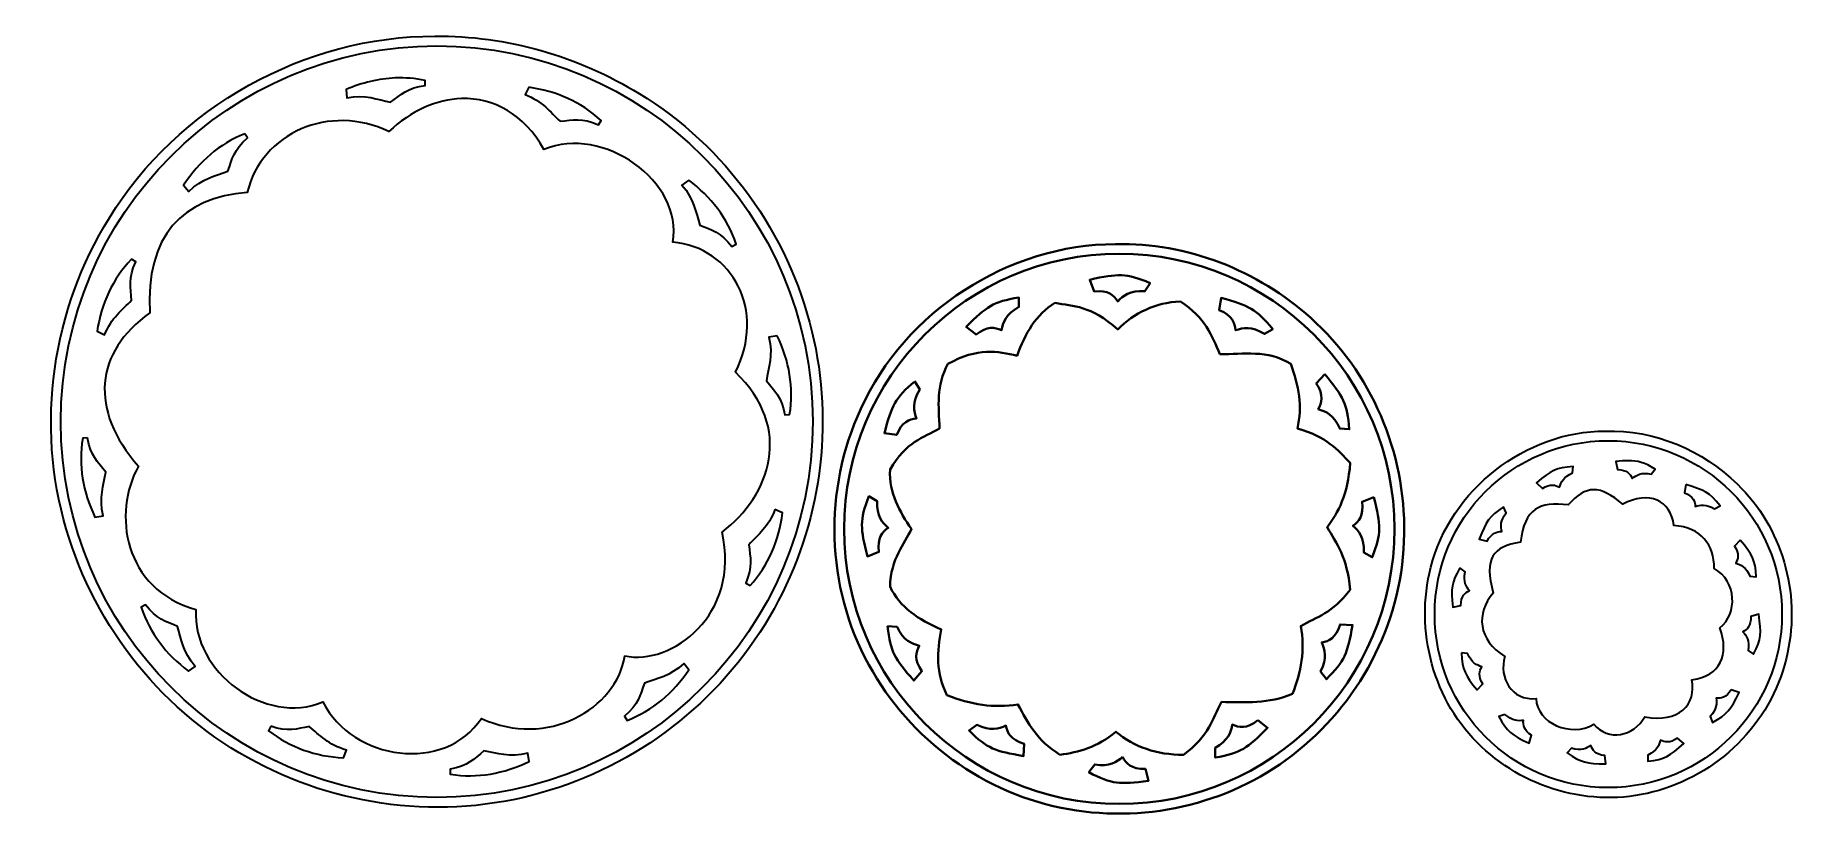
# Model space of a CAD drawing. Header units: centimetres. Extents: x -9.7 to 9.6, y -4.4 to 4.3.
import ezdxf

# ---------------------------------------------------------------- set-up
doc = ezdxf.new("R2010")
doc.units = ezdxf.units.CM
doc.header["$MEASUREMENT"] = 0
doc.layers.add('Layer 1', color=7, linetype='Continuous')

msp = doc.modelspace()

# ---------------------------------------------------------------- linework, layer by layer
at = {"layer": 'Layer 1', "color": 42, "lineweight": 35}
msp.add_open_spline([(-5.31213, 4.24916), (-6.73578, 4.25514), (-8.12836, 3.47455), (-8.86973, 2.26376), (-8.86973, 2.26376), (-9.49362, 1.26613), (-9.67871, -0.00302), (-9.34059, -1.13429), (-9.34059, -1.13429), (-9.02835, -2.21595), (-8.26714, -3.16349), (-7.26677, -3.68482), (-7.26677, -3.68482), (-6.29424, -4.20344), (-5.11112, -4.32348), (-4.05721, -3.99196), (-4.05721, -3.99196), (-3.02667, -3.67694), (-2.12665, -2.95478), (-1.60831, -2.00786), (-1.60831, -2.00786), (-1.10017, -1.09726), (-0.94364, 0.00805), (-1.1954, 1.02262), (-1.1954, 1.02262), (-1.45121, 2.09238), (-2.13994, 3.05172), (-3.08149, 3.62229), (-3.08149, 3.62229), (-3.74681, 4.03196), (-4.52799, 4.25955), (-5.31213, 4.24916)], degree=3, knots=[0, 0, 0, 0, 0.11111111, 0.11111111, 0.11111111, 0.11111111, 0.22222222, 0.22222222, 0.22222222, 0.22222222, 0.33333333, 0.33333333, 0.33333333, 0.33333333, 0.44444444, 0.44444444, 0.44444444, 0.44444444, 0.55555556, 0.55555556, 0.55555556, 0.55555556, 0.66666667, 0.66666667, 0.66666667, 0.66666667, 0.77777778, 0.77777778, 0.77777778, 0.77777778, 1, 1, 1, 1], dxfattribs=at)
at = {"layer": 'Layer 1', "color": 223, "lineweight": 35}
for points, knots in [([(-5.29165, 4.14315), (-7.55855, 4.14315), (-9.39979, 2.3036), (-9.39979, 0.0367), (-9.39979, 0.0367), (-9.39979, -2.2302), (-7.55856, -4.06975), (-5.29165, -4.06975), (-5.29165, -4.06975), (-3.02475, -4.06975), (-1.1852, -2.2302), (-1.1852, 0.0367), (-1.1852, 0.0367), (-1.1852, 2.3036), (-3.02475, 4.14315), (-5.29165, 4.14315)], [0, 0, 0, 0, 0.2, 0.2, 0.2, 0.2, 0.4, 0.4, 0.4, 0.4, 0.6, 0.6, 0.6, 0.6, 1, 1, 1, 1]), ([(-5.74624, 3.79295), (-5.6376, 3.79738), (-5.52836, 3.78859), (-5.41793, 3.76601), (-5.41793, 3.76601), (-5.41793, 3.76601), (-5.41793, 3.71213), (-5.41793, 3.71213), (-5.41793, 3.71213), (-5.6125, 3.68802), (-5.6868, 3.61074), (-5.79675, 3.52693), (-5.79675, 3.52693), (-5.94071, 3.55717), (-6.07369, 3.61591), (-6.27491, 3.57744), (-6.27491, 3.57744), (-6.27491, 3.57744), (-6.28333, 3.66667), (-6.28333, 3.66667), (-6.28333, 3.66667), (-6.10678, 3.74162), (-5.9273, 3.78557), (-5.74624, 3.79294), (-5.74624, 3.79294), (-5.74624, 3.79294), (-5.74624, 3.79295), (-5.74624, 3.79295)], [0, 0, 0, 0, 0.125, 0.125, 0.125, 0.125, 0.25, 0.25, 0.25, 0.25, 0.375, 0.375, 0.375, 0.375, 0.5, 0.5, 0.5, 0.5, 0.625, 0.625, 0.625, 0.625, 0.75, 0.75, 0.75, 0.75, 1, 1, 1, 1]), ([(-4.28819, 3.69193), (-3.98454, 3.64746), (-3.71879, 3.53283), (-3.49855, 3.32826), (-3.49855, 3.32826), (-3.49855, 3.32826), (-3.52717, 3.28112), (-3.52717, 3.28112), (-3.52717, 3.28112), (-3.7059, 3.3617), (-3.8089, 3.33426), (-3.9464, 3.31984), (-3.9464, 3.31984), (-4.05364, 3.42053), (-4.13671, 3.53934), (-4.32859, 3.61111), (-4.32859, 3.61111), (-4.32859, 3.61111), (-4.28818, 3.69193), (-4.28818, 3.69193), (-4.28818, 3.69193), (-4.28818, 3.69193), (-4.28819, 3.69193), (-4.28819, 3.69193)], [0, 0, 0, 0, 0.14285714, 0.14285714, 0.14285714, 0.14285714, 0.28571429, 0.28571429, 0.28571429, 0.28571429, 0.42857143, 0.42857143, 0.42857143, 0.42857143, 0.57142857, 0.57142857, 0.57142857, 0.57142857, 0.71428571, 0.71428571, 0.71428571, 0.71428571, 1, 1, 1, 1]), ([(-5.02226, 3.56733), (-4.67244, 3.57782), (-4.33771, 3.39868), (-4.1215, 3.01004), (-4.1215, 3.01004), (-3.47888, 3.28631), (-2.59553, 2.66048), (-2.71564, 1.99984), (-2.71564, 1.99984), (-2.05807, 1.93794), (-1.69192, 1.25108), (-2.03039, 0.57715), (-2.03039, 0.57715), (-1.3894, -0.03151), (-1.64921, -0.77), (-2.17519, -1.17049), (-2.17519, -1.17049), (-1.97036, -2.07557), (-2.73005, -2.6335), (-3.23758, -2.52247), (-3.23758, -2.52247), (-3.32856, -3.10292), (-4.08936, -3.54049), (-4.80507, -3.20604), (-4.80507, -3.20604), (-5.20145, -3.80835), (-6.21156, -3.67167), (-6.53587, -3.02589), (-6.53587, -3.02589), (-7.16452, -3.2922), (-7.9662, -2.69859), (-7.92321, -2.01737), (-7.92321, -2.01737), (-8.71687, -1.7936), (-8.8363, -0.96485), (-8.5529, -0.44988), (-8.5529, -0.44988), (-9.09017, 0.16824), (-9.03433, 0.79292), (-8.42663, 1.22536), (-8.42663, 1.22536), (-8.47993, 2.06286), (-8.06486, 2.49219), (-7.36424, 2.5403), (-7.36424, 2.5403), (-7.20612, 3.1948), (-6.46557, 3.51894), (-5.81527, 3.20703), (-5.81527, 3.20703), (-5.57616, 3.43507), (-5.29435, 3.55918), (-5.02227, 3.56733), (-5.02227, 3.56733), (-5.02227, 3.56733), (-5.02226, 3.56733), (-5.02226, 3.56733)], [0, 0, 0, 0, 0.06666667, 0.06666667, 0.06666667, 0.06666667, 0.13333333, 0.13333333, 0.13333333, 0.13333333, 0.2, 0.2, 0.2, 0.2, 0.26666667, 0.26666667, 0.26666667, 0.26666667, 0.33333333, 0.33333333, 0.33333333, 0.33333333, 0.4, 0.4, 0.4, 0.4, 0.46666667, 0.46666667, 0.46666667, 0.46666667, 0.53333333, 0.53333333, 0.53333333, 0.53333333, 0.6, 0.6, 0.6, 0.6, 0.66666667, 0.66666667, 0.66666667, 0.66666667, 0.73333333, 0.73333333, 0.73333333, 0.73333333, 0.8, 0.8, 0.8, 0.8, 0.86666667, 0.86666667, 0.86666667, 0.86666667, 1, 1, 1, 1]), ([(-7.39118, 3.18346), (-7.39118, 3.18346), (-7.36087, 3.138), (-7.36087, 3.138), (-7.36087, 3.138), (-7.50992, 3.01064), (-7.52915, 2.90487), (-7.5747, 2.77433), (-7.5747, 2.77433), (-7.71149, 2.72021), (-7.85398, 2.69678), (-8.00067, 2.55377), (-8.00067, 2.55377), (-8.00067, 2.55377), (-8.05791, 2.6228), (-8.05791, 2.6228), (-8.05791, 2.6228), (-7.88831, 2.87856), (-7.67009, 3.07137), (-7.39118, 3.18346)], [0, 0, 0, 0, 0.16666667, 0.16666667, 0.16666667, 0.16666667, 0.33333333, 0.33333333, 0.33333333, 0.33333333, 0.5, 0.5, 0.5, 0.5, 0.66666667, 0.66666667, 0.66666667, 0.66666667, 1, 1, 1, 1]), ([(-2.54055, 2.67668), (-2.29526, 2.49226), (-2.11739, 2.263), (-2.02198, 1.97796), (-2.02198, 1.97796), (-2.02198, 1.97796), (-2.06912, 1.95102), (-2.06912, 1.95102), (-2.06912, 1.95102), (-2.18745, 2.10734), (-2.29002, 2.13187), (-2.41764, 2.18505), (-2.41764, 2.18505), (-2.46358, 2.3248), (-2.48053, 2.46792), (-2.61463, 2.6228), (-2.61463, 2.6228), (-2.61463, 2.6228), (-2.54055, 2.67668), (-2.54055, 2.67668)], [0, 0, 0, 0, 0.16666667, 0.16666667, 0.16666667, 0.16666667, 0.33333333, 0.33333333, 0.33333333, 0.33333333, 0.5, 0.5, 0.5, 0.5, 0.66666667, 0.66666667, 0.66666667, 0.66666667, 1, 1, 1, 1]), ([(-8.62867, 1.81127), (-8.62867, 1.81127), (-8.58153, 1.78265), (-8.58153, 1.78265), (-8.58153, 1.78265), (-8.66447, 1.605), (-8.63959, 1.5011), (-8.62699, 1.36342), (-8.62699, 1.36342), (-8.72909, 1.25752), (-8.84732, 1.17551), (-8.92163, 0.9846), (-8.92163, 0.9846), (-8.92163, 0.9846), (-9.00413, 1.025), (-9.00413, 1.025), (-9.00413, 1.025), (-8.95565, 1.32804), (-8.83613, 1.59376), (-8.62867, 1.81127)], [0, 0, 0, 0, 0.16666667, 0.16666667, 0.16666667, 0.16666667, 0.33333333, 0.33333333, 0.33333333, 0.33333333, 0.5, 0.5, 0.5, 0.5, 0.66666667, 0.66666667, 0.66666667, 0.66666667, 1, 1, 1, 1]), ([(-1.57244, 0.97449), (-1.44072, 0.69731), (-1.39001, 0.41091), (-1.43775, 0.11414), (-1.43775, 0.11414), (-1.43775, 0.11414), (-1.49163, 0.11077), (-1.49163, 0.11077), (-1.49163, 0.11077), (-1.52393, 0.30415), (-1.60361, 0.37485), (-1.69199, 0.48118), (-1.69199, 0.48118), (-1.66785, 0.62629), (-1.61645, 0.7616), (-1.66337, 0.96102), (-1.66337, 0.96102), (-1.66337, 0.96102), (-1.57245, 0.97449), (-1.57245, 0.97449), (-1.57245, 0.97449), (-1.57245, 0.97449), (-1.57244, 0.97449), (-1.57244, 0.97449)], [0, 0, 0, 0, 0.14285714, 0.14285714, 0.14285714, 0.14285714, 0.28571429, 0.28571429, 0.28571429, 0.28571429, 0.42857143, 0.42857143, 0.42857143, 0.42857143, 0.57142857, 0.57142857, 0.57142857, 0.57142857, 0.71428571, 0.71428571, 0.71428571, 0.71428571, 1, 1, 1, 1]), ([(-9.10683, -0.14177), (-9.07503, -0.33523), (-8.99626, -0.40731), (-8.90816, -0.51386), (-8.90816, -0.51386), (-8.93268, -0.65891), (-8.98488, -0.79248), (-8.93847, -0.99202), (-8.93847, -0.99202), (-8.93847, -0.99202), (-9.0277, -1.00549), (-9.0277, -1.00549), (-9.0277, -1.00549), (-9.15871, -0.72798), (-9.20921, -0.44179), (-9.16071, -0.14514), (-9.16071, -0.14514), (-9.16071, -0.14514), (-9.10683, -0.14177), (-9.10683, -0.14177)], [0, 0, 0, 0, 0.16666667, 0.16666667, 0.16666667, 0.16666667, 0.33333333, 0.33333333, 0.33333333, 0.33333333, 0.5, 0.5, 0.5, 0.5, 0.66666667, 0.66666667, 0.66666667, 0.66666667, 1, 1, 1, 1]), ([(-1.59769, -0.92299), (-1.59769, -0.92299), (-1.51519, -0.96003), (-1.51519, -0.96003), (-1.51519, -0.96003), (-1.5562, -1.26416), (-1.66839, -1.53217), (-1.87044, -1.75472), (-1.87044, -1.75472), (-1.87044, -1.75472), (-1.91758, -1.72778), (-1.91758, -1.72778), (-1.91758, -1.72778), (-1.83903, -1.54814), (-1.86793, -1.44588), (-1.88391, -1.30855), (-1.88391, -1.30855), (-1.78444, -1.20017), (-1.66728, -1.11568), (-1.59769, -0.92299)], [0, 0, 0, 0, 0.16666667, 0.16666667, 0.16666667, 0.16666667, 0.33333333, 0.33333333, 0.33333333, 0.33333333, 0.5, 0.5, 0.5, 0.5, 0.66666667, 0.66666667, 0.66666667, 0.66666667, 1, 1, 1, 1]), ([(-8.47546, -1.9635), (-8.3578, -2.12033), (-8.25433, -2.14717), (-8.12694, -2.2009), (-8.12694, -2.2009), (-8.0816, -2.34084), (-8.06506, -2.48319), (-7.93164, -2.63865), (-7.93164, -2.63865), (-7.93164, -2.63865), (-8.00572, -2.69084), (-8.00572, -2.69084), (-8.00572, -2.69084), (-8.25021, -2.50537), (-8.42673, -2.27589), (-8.52091, -1.99044), (-8.52091, -1.99044), (-8.52091, -1.99044), (-8.47545, -1.9635), (-8.47545, -1.9635), (-8.47545, -1.9635), (-8.47545, -1.9635), (-8.47546, -1.9635), (-8.47546, -1.9635)], [0, 0, 0, 0, 0.14285714, 0.14285714, 0.14285714, 0.14285714, 0.28571429, 0.28571429, 0.28571429, 0.28571429, 0.42857143, 0.42857143, 0.42857143, 0.42857143, 0.57142857, 0.57142857, 0.57142857, 0.57142857, 0.71428571, 0.71428571, 0.71428571, 0.71428571, 1, 1, 1, 1]), ([(-2.59442, -2.60497), (-2.59442, -2.60497), (-2.53886, -2.67568), (-2.53886, -2.67568), (-2.53886, -2.67568), (-2.71149, -2.92941), (-2.93211, -3.11916), (-3.21233, -3.22792), (-3.21233, -3.22792), (-3.21233, -3.22792), (-3.24095, -3.18246), (-3.24095, -3.18246), (-3.24095, -3.18246), (-3.09039, -3.05688), (-3.07085, -2.95215), (-3.02376, -2.82216), (-3.02376, -2.82216), (-2.88634, -2.76967), (-2.7428, -2.74623), (-2.59443, -2.60497), (-2.59443, -2.60497), (-2.59443, -2.60497), (-2.59442, -2.60497), (-2.59442, -2.60497)], [0, 0, 0, 0, 0.14285714, 0.14285714, 0.14285714, 0.14285714, 0.28571429, 0.28571429, 0.28571429, 0.28571429, 0.42857143, 0.42857143, 0.42857143, 0.42857143, 0.57142857, 0.57142857, 0.57142857, 0.57142857, 0.71428571, 0.71428571, 0.71428571, 0.71428571, 1, 1, 1, 1]), ([(-7.10664, -3.29191), (-6.92183, -3.35736), (-6.82155, -3.32107), (-6.68572, -3.29528), (-6.68572, -3.29528), (-6.57048, -3.38671), (-6.47714, -3.49729), (-6.27996, -3.55288), (-6.27996, -3.55288), (-6.27996, -3.55288), (-6.31195, -3.63875), (-6.31195, -3.63875), (-6.31195, -3.63875), (-6.61824, -3.61967), (-6.89374, -3.5263), (-7.13021, -3.34074), (-7.13021, -3.34074), (-7.13021, -3.34074), (-7.10664, -3.29191), (-7.10664, -3.29191)], [0, 0, 0, 0, 0.16666667, 0.16666667, 0.16666667, 0.16666667, 0.33333333, 0.33333333, 0.33333333, 0.33333333, 0.5, 0.5, 0.5, 0.5, 0.66666667, 0.66666667, 0.66666667, 0.66666667, 1, 1, 1, 1]), ([(-4.77813, -3.56129), (-4.63293, -3.5849), (-4.49753, -3.63588), (-4.29829, -3.58823), (-4.29829, -3.58823), (-4.29829, -3.58823), (-4.28482, -3.67746), (-4.28482, -3.67746), (-4.28482, -3.67746), (-4.56151, -3.8102), (-4.84823, -3.86385), (-5.14517, -3.8172), (-5.14517, -3.8172), (-5.14517, -3.8172), (-5.14685, -3.76164), (-5.14685, -3.76164), (-5.14685, -3.76164), (-4.95359, -3.72864), (-4.88412, -3.65005), (-4.77813, -3.56128), (-4.77813, -3.56128), (-4.77813, -3.56128), (-4.77813, -3.56129), (-4.77813, -3.56129)], [0, 0, 0, 0, 0.14285714, 0.14285714, 0.14285714, 0.14285714, 0.28571429, 0.28571429, 0.28571429, 0.28571429, 0.42857143, 0.42857143, 0.42857143, 0.42857143, 0.57142857, 0.57142857, 0.57142857, 0.57142857, 0.71428571, 0.71428571, 0.71428571, 0.71428571, 1, 1, 1, 1])]:
    msp.add_open_spline(points, degree=3, knots=knots, dxfattribs=at)
at = {"layer": 'Layer 1', "color": 60, "lineweight": 35}
msp.add_open_spline([(-5.02226, 3.56733), (-4.67244, 3.57782), (-4.33771, 3.39868), (-4.1215, 3.01004), (-4.1215, 3.01004), (-3.47888, 3.28631), (-2.59553, 2.66048), (-2.71564, 1.99984), (-2.71564, 1.99984), (-2.05807, 1.93794), (-1.69192, 1.25108), (-2.03039, 0.57715), (-2.03039, 0.57715), (-1.3894, -0.03151), (-1.64921, -0.77), (-2.17519, -1.17049), (-2.17519, -1.17049), (-1.97036, -2.07557), (-2.73005, -2.6335), (-3.23758, -2.52247), (-3.23758, -2.52247), (-3.32856, -3.10292), (-4.08936, -3.54049), (-4.80507, -3.20604), (-4.80507, -3.20604), (-5.20145, -3.80835), (-6.21156, -3.67167), (-6.53587, -3.02589), (-6.53587, -3.02589), (-7.16452, -3.2922), (-7.9662, -2.69859), (-7.92321, -2.01737), (-7.92321, -2.01737), (-8.71687, -1.7936), (-8.8363, -0.96485), (-8.5529, -0.44988), (-8.5529, -0.44988), (-9.09017, 0.16824), (-9.03433, 0.79292), (-8.42663, 1.22536), (-8.42663, 1.22536), (-8.47993, 2.06286), (-8.06486, 2.49219), (-7.36424, 2.5403), (-7.36424, 2.5403), (-7.20612, 3.1948), (-6.46557, 3.51894), (-5.81527, 3.20703), (-5.81527, 3.20703), (-5.57616, 3.43507), (-5.29435, 3.55918), (-5.02227, 3.56733), (-5.02227, 3.56733), (-5.02227, 3.56733), (-5.02226, 3.56733), (-5.02226, 3.56733)], degree=3, knots=[0, 0, 0, 0, 0.06666667, 0.06666667, 0.06666667, 0.06666667, 0.13333333, 0.13333333, 0.13333333, 0.13333333, 0.2, 0.2, 0.2, 0.2, 0.26666667, 0.26666667, 0.26666667, 0.26666667, 0.33333333, 0.33333333, 0.33333333, 0.33333333, 0.4, 0.4, 0.4, 0.4, 0.46666667, 0.46666667, 0.46666667, 0.46666667, 0.53333333, 0.53333333, 0.53333333, 0.53333333, 0.6, 0.6, 0.6, 0.6, 0.66666667, 0.66666667, 0.66666667, 0.66666667, 0.73333333, 0.73333333, 0.73333333, 0.73333333, 0.8, 0.8, 0.8, 0.8, 0.86666667, 0.86666667, 0.86666667, 0.86666667, 1, 1, 1, 1], dxfattribs=at)
at = {"layer": 'Layer 1', "color": 54, "lineweight": 40}
msp.add_open_spline([(2.12402, 1.97693), (0.95174, 1.97502), (-0.17781, 1.24228), (-0.65989, 0.17593), (-0.65989, 0.17593), (-1.06944, -0.70007), (-1.04459, -1.7733), (-0.57268, -2.61926), (-0.57268, -2.61926), (-0.1291, -3.43759), (0.69316, -4.04384), (1.61399, -4.19886), (1.61399, -4.19886), (2.48896, -4.3575), (3.43021, -4.12482), (4.11696, -3.55865), (4.11696, -3.55865), (4.82545, -2.98967), (5.27074, -2.10122), (5.27557, -1.18834), (5.27557, -1.18834), (5.29271, -0.30327), (4.91641, 0.58234), (4.25447, 1.16981), (4.25447, 1.16981), (3.67857, 1.69104), (2.9044, 1.99551), (2.12402, 1.97693)], degree=3, knots=[0, 0, 0, 0, 0.125, 0.125, 0.125, 0.125, 0.25, 0.25, 0.25, 0.25, 0.375, 0.375, 0.375, 0.375, 0.5, 0.5, 0.5, 0.5, 0.625, 0.625, 0.625, 0.625, 0.75, 0.75, 0.75, 0.75, 1, 1, 1, 1], dxfattribs=at)
at = {"layer": 'Layer 1', "color": 223, "lineweight": 40}
for points, knots in [([(2.16448, 1.87108), (0.50516, 1.87108), (-0.84254, 0.52337), (-0.84254, -1.13594), (-0.84254, -1.13594), (-0.84254, -2.79526), (0.50517, -4.14128), (2.16448, -4.14128), (2.16448, -4.14128), (3.8238, -4.14128), (5.16982, -2.79526), (5.16982, -1.13594), (5.16982, -1.13594), (5.16982, 0.52338), (3.8238, 1.87108), (2.16448, 1.87108)], [0, 0, 0, 0, 0.2, 0.2, 0.2, 0.2, 0.4, 0.4, 0.4, 0.4, 0.6, 0.6, 0.6, 0.6, 1, 1, 1, 1]), ([(2.18805, 1.63706), (2.28082, 1.63316), (2.36827, 1.60643), (2.49953, 1.55119), (2.49953, 1.55119), (2.49953, 1.55119), (2.44397, 1.46196), (2.44397, 1.46196), (2.44397, 1.46196), (2.27877, 1.47395), (2.20456, 1.41221), (2.14596, 1.35084), (2.14596, 1.35084), (2.1035, 1.4182), (2.0434, 1.47573), (1.88836, 1.46028), (1.88836, 1.46028), (1.88836, 1.46028), (1.84122, 1.58824), (1.84122, 1.58824), (1.84122, 1.58824), (1.99604, 1.62197), (2.09529, 1.64097), (2.18805, 1.63707), (2.18805, 1.63707), (2.18805, 1.63707), (2.18805, 1.63706), (2.18805, 1.63706)], [0, 0, 0, 0, 0.125, 0.125, 0.125, 0.125, 0.25, 0.25, 0.25, 0.25, 0.375, 0.375, 0.375, 0.375, 0.5, 0.5, 0.5, 0.5, 0.625, 0.625, 0.625, 0.625, 0.75, 0.75, 0.75, 0.75, 1, 1, 1, 1]), ([(2.83121, 1.35083), (3.10408, 1.17474), (3.17548, 0.97438), (3.26223, 0.77502), (3.26223, 0.77502), (3.52048, 0.77065), (3.78015, 0.82781), (4.0384, 0.66727), (4.0384, 0.66727), (4.12303, 0.43304), (4.16789, 0.19772), (4.10911, -0.0365), (4.10911, -0.0365), (4.43163, -0.13004), (4.54949, -0.27375), (4.68661, -0.41364), (4.68661, -0.41364), (4.66041, -0.76364), (4.55538, -0.95766), (4.43406, -1.11741), (4.43406, -1.11741), (4.53657, -1.2965), (4.65288, -1.43847), (4.68661, -1.80098), (4.68661, -1.80098), (4.4884, -2.05935), (4.32222, -2.09494), (4.14615, -2.19832), (4.14615, -2.19832), (4.19453, -2.45763), (4.15075, -2.70212), (4.05523, -2.93745), (4.05523, -2.93745), (3.79698, -3.04794), (3.53899, -3.03252), (3.28074, -3.02668), (3.28074, -3.02668), (3.17905, -3.21431), (3.14684, -3.39422), (2.86656, -3.60418), (2.86656, -3.60418), (2.57228, -3.60418), (2.32562, -3.51979), (2.12743, -3.35163), (2.12743, -3.35163), (1.92323, -3.52169), (1.71877, -3.57698), (1.51458, -3.60418), (1.51458, -3.60418), (1.26099, -3.44247), (1.16873, -3.26249), (1.05662, -3.05362), (1.05662, -3.05362), (0.79837, -3.09777), (0.5387, -3.05412), (0.28045, -2.95428), (0.28045, -2.95428), (0.16274, -2.71405), (0.16857, -2.4739), (0.21815, -2.23367), (0.21815, -2.23367), (-0.02995, -2.12793), (-0.23633, -1.99094), (-0.34083, -1.76561), (-0.34083, -1.76561), (-0.33344, -1.45743), (-0.18416, -1.30291), (-0.1068, -1.13592), (-0.1068, -1.13592), (-0.23625, -0.9454), (-0.35316, -0.74744), (-0.34083, -0.48603), (-0.34083, -0.48603), (-0.16066, -0.1777), (0.01945, -0.14276), (0.19963, -0.03649), (0.19963, -0.03649), (0.19064, 0.19774), (0.16123, 0.43306), (0.29055, 0.66728), (0.29055, 0.66728), (0.61951, 0.85074), (0.83529, 0.80852), (1.04651, 0.75651), (1.04651, 0.75651), (1.1356, 0.99774), (1.2523, 1.21208), (1.46069, 1.33401), (1.46069, 1.33401), (1.66548, 1.29649), (1.84985, 1.31019), (2.14594, 1.04442), (2.14594, 1.04442), (2.3297, 1.22432), (2.55144, 1.33892), (2.83119, 1.35085), (2.83119, 1.35085), (2.83119, 1.35085), (2.83121, 1.35083), (2.83121, 1.35083)], [0, 0, 0, 0, 0.03846154, 0.03846154, 0.03846154, 0.03846154, 0.07692308, 0.07692308, 0.07692308, 0.07692308, 0.11538462, 0.11538462, 0.11538462, 0.11538462, 0.15384615, 0.15384615, 0.15384615, 0.15384615, 0.19230769, 0.19230769, 0.19230769, 0.19230769, 0.23076923, 0.23076923, 0.23076923, 0.23076923, 0.26923077, 0.26923077, 0.26923077, 0.26923077, 0.30769231, 0.30769231, 0.30769231, 0.30769231, 0.34615385, 0.34615385, 0.34615385, 0.34615385, 0.38461538, 0.38461538, 0.38461538, 0.38461538, 0.42307692, 0.42307692, 0.42307692, 0.42307692, 0.46153846, 0.46153846, 0.46153846, 0.46153846, 0.5, 0.5, 0.5, 0.5, 0.53846154, 0.53846154, 0.53846154, 0.53846154, 0.57692308, 0.57692308, 0.57692308, 0.57692308, 0.61538462, 0.61538462, 0.61538462, 0.61538462, 0.65384615, 0.65384615, 0.65384615, 0.65384615, 0.69230769, 0.69230769, 0.69230769, 0.69230769, 0.73076923, 0.73076923, 0.73076923, 0.73076923, 0.76923077, 0.76923077, 0.76923077, 0.76923077, 0.80769231, 0.80769231, 0.80769231, 0.80769231, 0.84615385, 0.84615385, 0.84615385, 0.84615385, 0.88461538, 0.88461538, 0.88461538, 0.88461538, 0.92307692, 0.92307692, 0.92307692, 0.92307692, 1, 1, 1, 1]), ([(1.06505, 1.39461), (1.06505, 1.39461), (1.06673, 1.29022), (1.06673, 1.29022), (1.06673, 1.29022), (0.92094, 1.21161), (0.89295, 1.11923), (0.87648, 1.03599), (0.87648, 1.03599), (0.80448, 1.07001), (0.72117, 1.08515), (0.59868, 0.98885), (0.59868, 0.98885), (0.59868, 0.98885), (0.49093, 1.07303), (0.49093, 1.07303), (0.49093, 1.07303), (0.71589, 1.29624), (0.78428, 1.34682), (1.06506, 1.39461), (1.06506, 1.39461), (1.06506, 1.39461), (1.06505, 1.39461), (1.06505, 1.39461)], [0, 0, 0, 0, 0.14285714, 0.14285714, 0.14285714, 0.14285714, 0.28571429, 0.28571429, 0.28571429, 0.28571429, 0.42857143, 0.42857143, 0.42857143, 0.42857143, 0.57142857, 0.57142857, 0.57142857, 0.57142857, 0.71428571, 0.71428571, 0.71428571, 0.71428571, 1, 1, 1, 1]), ([(3.2757, 1.38956), (3.58079, 1.30386), (3.65973, 1.26851), (3.83973, 1.04778), (3.83973, 1.04778), (3.83973, 1.04778), (3.74881, 0.99559), (3.74881, 0.99559), (3.74881, 0.99559), (3.60855, 1.08368), (3.51451, 1.0627), (3.43397, 1.036), (3.43397, 1.036), (3.42808, 1.11541), (3.39967, 1.19577), (3.2555, 1.25488), (3.2555, 1.25488), (3.2555, 1.25488), (3.2757, 1.38957), (3.2757, 1.38957), (3.2757, 1.38957), (3.2757, 1.38957), (3.2757, 1.38956), (3.2757, 1.38956)], [0, 0, 0, 0, 0.14285714, 0.14285714, 0.14285714, 0.14285714, 0.28571429, 0.28571429, 0.28571429, 0.28571429, 0.42857143, 0.42857143, 0.42857143, 0.42857143, 0.57142857, 0.57142857, 0.57142857, 0.57142857, 0.71428571, 0.71428571, 0.71428571, 0.71428571, 1, 1, 1, 1]), ([(-0.06974, 0.47701), (-0.06974, 0.47701), (-0.01586, 0.38778), (-0.01586, 0.38778), (-0.01586, 0.38778), (-0.10201, 0.24632), (-0.08071, 0.15142), (-0.0529, 0.07125), (-0.0529, 0.07125), (-0.13222, 0.06426), (-0.2113, 0.03607), (-0.26841, -0.1089), (-0.26841, -0.1089), (-0.26841, -0.1089), (-0.4031, -0.09038), (-0.4031, -0.09038), (-0.4031, -0.09038), (-0.32161, 0.21586), (-0.28797, 0.294), (-0.06973, 0.47701), (-0.06973, 0.47701), (-0.06973, 0.47701), (-0.06974, 0.47701), (-0.06974, 0.47701)], [0, 0, 0, 0, 0.14285714, 0.14285714, 0.14285714, 0.14285714, 0.28571429, 0.28571429, 0.28571429, 0.28571429, 0.42857143, 0.42857143, 0.42857143, 0.42857143, 0.57142857, 0.57142857, 0.57142857, 0.57142857, 0.71428571, 0.71428571, 0.71428571, 0.71428571, 1, 1, 1, 1]), ([(4.41049, 0.55446), (4.6117, 0.30963), (4.65516, 0.23741), (4.67651, -0.04661), (4.67651, -0.04661), (4.67651, -0.04661), (4.57212, -0.03819), (4.57212, -0.03819), (4.57212, -0.03819), (4.50748, 0.1143), (4.41775, 0.14978), (4.33641, 0.17395), (4.33641, 0.17395), (4.377, 0.24245), (4.40064, 0.32417), (4.31621, 0.45512), (4.31621, 0.45512), (4.31621, 0.45512), (4.41049, 0.55446), (4.41049, 0.55446)], [0, 0, 0, 0, 0.16666667, 0.16666667, 0.16666667, 0.16666667, 0.33333333, 0.33333333, 0.33333333, 0.33333333, 0.5, 0.5, 0.5, 0.5, 0.66666667, 0.66666667, 0.66666667, 0.66666667, 1, 1, 1, 1]), ([(-0.57315, -0.779), (-0.57315, -0.779), (-0.48223, -0.83119), (-0.48223, -0.83119), (-0.48223, -0.83119), (-0.48906, -0.99668), (-0.42418, -1.06749), (-0.36101, -1.12415), (-0.36101, -1.12415), (-0.42701, -1.16869), (-0.4823, -1.23231), (-0.46203, -1.3868), (-0.46203, -1.3868), (-0.46203, -1.3868), (-0.58831, -1.43563), (-0.58831, -1.43563), (-0.58831, -1.43563), (-0.66539, -1.12825), (-0.67541, -1.04483), (-0.57316, -0.779), (-0.57316, -0.779), (-0.57316, -0.779), (-0.57315, -0.779), (-0.57315, -0.779)], [0, 0, 0, 0, 0.14285714, 0.14285714, 0.14285714, 0.14285714, 0.28571429, 0.28571429, 0.28571429, 0.28571429, 0.42857143, 0.42857143, 0.42857143, 0.42857143, 0.57142857, 0.57142857, 0.57142857, 0.57142857, 0.71428571, 0.71428571, 0.71428571, 0.71428571, 1, 1, 1, 1]), ([(4.94421, -0.7891), (5.02119, -1.09651), (5.02971, -1.17993), (4.92737, -1.44573), (4.92737, -1.44573), (4.92737, -1.44573), (4.83645, -1.39354), (4.83645, -1.39354), (4.83645, -1.39354), (4.84334, -1.22805), (4.77838, -1.15726), (4.71523, -1.10058), (4.71523, -1.10058), (4.78125, -1.05606), (4.83647, -0.99242), (4.81625, -0.83793), (4.81625, -0.83793), (4.81625, -0.83793), (4.94421, -0.7891), (4.94421, -0.7891)], [0, 0, 0, 0, 0.16666667, 0.16666667, 0.16666667, 0.16666667, 0.33333333, 0.33333333, 0.33333333, 0.33333333, 0.5, 0.5, 0.5, 0.5, 0.66666667, 0.66666667, 0.66666667, 0.66666667, 1, 1, 1, 1]), ([(-0.36775, -2.20001), (-0.36775, -2.20001), (-0.26336, -2.20674), (-0.26336, -2.20674), (-0.26336, -2.20674), (-0.19372, -2.35702), (-0.10301, -2.39067), (-0.02091, -2.41215), (-0.02091, -2.41215), (-0.05922, -2.48195), (-0.081, -2.56354), (0.00771, -2.69164), (0.00771, -2.69164), (0.00771, -2.69164), (-0.08152, -2.79266), (-0.08152, -2.79266), (-0.08152, -2.79266), (-0.29069, -2.5546), (-0.33704, -2.48317), (-0.36774, -2.20001), (-0.36774, -2.20001), (-0.36774, -2.20001), (-0.36775, -2.20001), (-0.36775, -2.20001)], [0, 0, 0, 0, 0.14285714, 0.14285714, 0.14285714, 0.14285714, 0.28571429, 0.28571429, 0.28571429, 0.28571429, 0.42857143, 0.42857143, 0.42857143, 0.42857143, 0.57142857, 0.57142857, 0.57142857, 0.57142857, 0.71428571, 0.71428571, 0.71428571, 0.71428571, 1, 1, 1, 1]), ([(4.57549, -2.17981), (4.57549, -2.17981), (4.71187, -2.18654), (4.71187, -2.18654), (4.71187, -2.18654), (4.65527, -2.49834), (4.62846, -2.57922), (4.42565, -2.77919), (4.42565, -2.77919), (4.42565, -2.77919), (4.36335, -2.69332), (4.36335, -2.69332), (4.36335, -2.69332), (4.43785, -2.54539), (4.4093, -2.45447), (4.37514, -2.37679), (4.37514, -2.37679), (4.45364, -2.36345), (4.53023, -2.32889), (4.5755, -2.1798), (4.5755, -2.1798), (4.5755, -2.1798), (4.57549, -2.17981), (4.57549, -2.17981)], [0, 0, 0, 0, 0.14285714, 0.14285714, 0.14285714, 0.14285714, 0.28571429, 0.28571429, 0.28571429, 0.28571429, 0.42857143, 0.42857143, 0.42857143, 0.42857143, 0.57142857, 0.57142857, 0.57142857, 0.57142857, 0.71428571, 0.71428571, 0.71428571, 0.71428571, 1, 1, 1, 1]), ([(0.60709, -3.27756), (0.75591, -3.35027), (0.84805, -3.3194), (0.9253, -3.28429), (0.9253, -3.28429), (0.93959, -3.36262), (0.97434, -3.4395), (1.12397, -3.48296), (1.12397, -3.48296), (1.12397, -3.48296), (1.11892, -3.61765), (1.11892, -3.61765), (1.11892, -3.61765), (0.80645, -3.56482), (0.72531, -3.54023), (0.5229, -3.33985), (0.5229, -3.33985), (0.5229, -3.33985), (0.60708, -3.27755), (0.60708, -3.27755), (0.60708, -3.27755), (0.60708, -3.27755), (0.60709, -3.27756), (0.60709, -3.27756)], [0, 0, 0, 0, 0.14285714, 0.14285714, 0.14285714, 0.14285714, 0.28571429, 0.28571429, 0.28571429, 0.28571429, 0.42857143, 0.42857143, 0.42857143, 0.42857143, 0.57142857, 0.57142857, 0.57142857, 0.57142857, 0.71428571, 0.71428571, 0.71428571, 0.71428571, 1, 1, 1, 1]), ([(3.67641, -3.22705), (3.67641, -3.22705), (3.78416, -3.30955), (3.78416, -3.30955), (3.78416, -3.30955), (3.56008, -3.53364), (3.4923, -3.5856), (3.21171, -3.6345), (3.21171, -3.6345), (3.21171, -3.6345), (3.21003, -3.52843), (3.21003, -3.52843), (3.21003, -3.52843), (3.3555, -3.44925), (3.38246, -3.35751), (3.3986, -3.2742), (3.3986, -3.2742), (3.47073, -3.30793), (3.55429, -3.32384), (3.6764, -3.22706), (3.6764, -3.22706), (3.6764, -3.22706), (3.67641, -3.22705), (3.67641, -3.22705)], [0, 0, 0, 0, 0.14285714, 0.14285714, 0.14285714, 0.14285714, 0.28571429, 0.28571429, 0.28571429, 0.28571429, 0.42857143, 0.42857143, 0.42857143, 0.42857143, 0.57142857, 0.57142857, 0.57142857, 0.57142857, 0.71428571, 0.71428571, 0.71428571, 0.71428571, 1, 1, 1, 1]), ([(2.19984, -3.62607), (2.23607, -3.69698), (2.29321, -3.76051), (2.44902, -3.75908), (2.44902, -3.75908), (2.44902, -3.75908), (2.48269, -3.89041), (2.48269, -3.89041), (2.48269, -3.89041), (2.16824, -3.92973), (2.08262, -3.92811), (1.83111, -3.79444), (1.83111, -3.79444), (1.83111, -3.79444), (1.89509, -3.71026), (1.89509, -3.71026), (1.89509, -3.71026), (2.05854, -3.73707), (2.13595, -3.68193), (2.19983, -3.62608), (2.19983, -3.62608), (2.19983, -3.62608), (2.19984, -3.62607), (2.19984, -3.62607)], [0, 0, 0, 0, 0.14285714, 0.14285714, 0.14285714, 0.14285714, 0.28571429, 0.28571429, 0.28571429, 0.28571429, 0.42857143, 0.42857143, 0.42857143, 0.42857143, 0.57142857, 0.57142857, 0.57142857, 0.57142857, 0.71428571, 0.71428571, 0.71428571, 0.71428571, 1, 1, 1, 1])]:
    msp.add_open_spline(points, degree=3, knots=knots, dxfattribs=at)
at = {"layer": 'Layer 1', "color": 60, "lineweight": 40}
msp.add_open_spline([(2.83121, 1.35083), (3.10408, 1.17474), (3.17548, 0.97438), (3.26223, 0.77502), (3.26223, 0.77502), (3.52048, 0.77065), (3.78015, 0.82781), (4.0384, 0.66727), (4.0384, 0.66727), (4.12303, 0.43304), (4.16789, 0.19772), (4.10911, -0.0365), (4.10911, -0.0365), (4.43163, -0.13004), (4.54949, -0.27375), (4.68661, -0.41364), (4.68661, -0.41364), (4.66041, -0.76364), (4.55538, -0.95766), (4.43406, -1.11741), (4.43406, -1.11741), (4.53657, -1.2965), (4.65288, -1.43847), (4.68661, -1.80098), (4.68661, -1.80098), (4.4884, -2.05935), (4.32222, -2.09494), (4.14615, -2.19832), (4.14615, -2.19832), (4.19453, -2.45763), (4.15075, -2.70212), (4.05523, -2.93745), (4.05523, -2.93745), (3.79698, -3.04794), (3.53899, -3.03252), (3.28074, -3.02668), (3.28074, -3.02668), (3.17905, -3.21431), (3.14684, -3.39422), (2.86656, -3.60418), (2.86656, -3.60418), (2.57228, -3.60418), (2.32562, -3.51979), (2.12743, -3.35163), (2.12743, -3.35163), (1.92323, -3.52169), (1.71877, -3.57698), (1.51458, -3.60418), (1.51458, -3.60418), (1.26099, -3.44247), (1.16873, -3.26249), (1.05662, -3.05362), (1.05662, -3.05362), (0.79837, -3.09777), (0.5387, -3.05412), (0.28045, -2.95428), (0.28045, -2.95428), (0.16274, -2.71405), (0.16857, -2.4739), (0.21815, -2.23367), (0.21815, -2.23367), (-0.02995, -2.12793), (-0.23633, -1.99094), (-0.34083, -1.76561), (-0.34083, -1.76561), (-0.33344, -1.45743), (-0.18416, -1.30291), (-0.1068, -1.13592), (-0.1068, -1.13592), (-0.23625, -0.9454), (-0.35316, -0.74744), (-0.34083, -0.48603), (-0.34083, -0.48603), (-0.16066, -0.1777), (0.01945, -0.14276), (0.19963, -0.03649), (0.19963, -0.03649), (0.19064, 0.19774), (0.16123, 0.43306), (0.29055, 0.66728), (0.29055, 0.66728), (0.61951, 0.85074), (0.83529, 0.80852), (1.04651, 0.75651), (1.04651, 0.75651), (1.1356, 0.99774), (1.2523, 1.21208), (1.46069, 1.33401), (1.46069, 1.33401), (1.66548, 1.29649), (1.84985, 1.31019), (2.14594, 1.04442), (2.14594, 1.04442), (2.3297, 1.22432), (2.55144, 1.33892), (2.83119, 1.35085), (2.83119, 1.35085), (2.83119, 1.35085), (2.83121, 1.35083), (2.83121, 1.35083)], degree=3, knots=[0, 0, 0, 0, 0.03846154, 0.03846154, 0.03846154, 0.03846154, 0.07692308, 0.07692308, 0.07692308, 0.07692308, 0.11538462, 0.11538462, 0.11538462, 0.11538462, 0.15384615, 0.15384615, 0.15384615, 0.15384615, 0.19230769, 0.19230769, 0.19230769, 0.19230769, 0.23076923, 0.23076923, 0.23076923, 0.23076923, 0.26923077, 0.26923077, 0.26923077, 0.26923077, 0.30769231, 0.30769231, 0.30769231, 0.30769231, 0.34615385, 0.34615385, 0.34615385, 0.34615385, 0.38461538, 0.38461538, 0.38461538, 0.38461538, 0.42307692, 0.42307692, 0.42307692, 0.42307692, 0.46153846, 0.46153846, 0.46153846, 0.46153846, 0.5, 0.5, 0.5, 0.5, 0.53846154, 0.53846154, 0.53846154, 0.53846154, 0.57692308, 0.57692308, 0.57692308, 0.57692308, 0.61538462, 0.61538462, 0.61538462, 0.61538462, 0.65384615, 0.65384615, 0.65384615, 0.65384615, 0.69230769, 0.69230769, 0.69230769, 0.69230769, 0.73076923, 0.73076923, 0.73076923, 0.73076923, 0.76923077, 0.76923077, 0.76923077, 0.76923077, 0.80769231, 0.80769231, 0.80769231, 0.80769231, 0.84615385, 0.84615385, 0.84615385, 0.84615385, 0.88461538, 0.88461538, 0.88461538, 0.88461538, 0.92307692, 0.92307692, 0.92307692, 0.92307692, 1, 1, 1, 1], dxfattribs=at)
at = {"layer": 'Layer 1', "color": 54, "lineweight": 30}
msp.add_open_spline([(7.47336, -0.06618), (6.60172, -0.06567), (5.77982, -0.70639), (5.56898, -1.55241), (5.56898, -1.55241), (5.3848, -2.24247), (5.59576, -3.02998), (6.12103, -3.51565), (6.12103, -3.51565), (6.62296, -3.99694), (7.3872, -4.19668), (8.05758, -3.99289), (8.05758, -3.99289), (8.7527, -3.79529), (9.32112, -3.20288), (9.46405, -2.49129), (9.46405, -2.49129), (9.6079, -1.83666), (9.40121, -1.11281), (8.91755, -0.64817), (8.91755, -0.64817), (8.53886, -0.27387), (8.00912, -0.05026), (7.47336, -0.06618)], degree=3, knots=[0, 0, 0, 0, 0.14285714, 0.14285714, 0.14285714, 0.14285714, 0.28571429, 0.28571429, 0.28571429, 0.28571429, 0.42857143, 0.42857143, 0.42857143, 0.42857143, 0.57142857, 0.57142857, 0.57142857, 0.57142857, 0.71428571, 0.71428571, 0.71428571, 0.71428571, 1, 1, 1, 1], dxfattribs=at)
at = {"layer": 'Layer 1', "color": 223, "lineweight": 30}
for points, knots in [([(7.50512, -0.17194), (6.45835, -0.17194), (5.60932, -1.02097), (5.60932, -2.06774), (5.60932, -2.06774), (5.60932, -3.11451), (6.45835, -3.96354), (7.50512, -3.96354), (7.50512, -3.96354), (8.55189, -3.96354), (9.40261, -3.11451), (9.40261, -2.06774), (9.40261, -2.06774), (9.40261, -1.02097), (8.5519, -0.17194), (7.50512, -0.17194)], [0, 0, 0, 0, 0.2, 0.2, 0.2, 0.2, 0.4, 0.4, 0.4, 0.4, 0.6, 0.6, 0.6, 0.6, 1, 1, 1, 1]), ([(7.12125, -0.45311), (7.12125, -0.45311), (7.1162, -0.52382), (7.1162, -0.52382), (7.1162, -0.52382), (7.0143, -0.56686), (6.98931, -0.6261), (6.97309, -0.6804), (6.97309, -0.6804), (6.92738, -0.65323), (6.87374, -0.6376), (6.7862, -0.69387), (6.7862, -0.69387), (6.7862, -0.69387), (6.72054, -0.63157), (6.72054, -0.63157), (6.72054, -0.63157), (6.88423, -0.49741), (6.93155, -0.4671), (7.12125, -0.4531), (7.12125, -0.4531), (7.12125, -0.4531), (7.12125, -0.45311), (7.12125, -0.45311)], [0, 0, 0, 0, 0.14285714, 0.14285714, 0.14285714, 0.14285714, 0.28571429, 0.28571429, 0.28571429, 0.28571429, 0.42857143, 0.42857143, 0.42857143, 0.42857143, 0.57142857, 0.57142857, 0.57142857, 0.57142857, 0.71428571, 0.71428571, 0.71428571, 0.71428571, 1, 1, 1, 1]), ([(7.72063, -0.39082), (7.83328, -0.38958), (7.89596, -0.40891), (8.01864, -0.48174), (8.01864, -0.48174), (8.01864, -0.48174), (7.97486, -0.53562), (7.97486, -0.53562), (7.97486, -0.53562), (7.86667, -0.51259), (7.81215, -0.54752), (7.76777, -0.58276), (7.76777, -0.58276), (7.74584, -0.53431), (7.71012, -0.49075), (7.60614, -0.48679), (7.60614, -0.48679), (7.60614, -0.48679), (7.58762, -0.39756), (7.58762, -0.39756), (7.58762, -0.39756), (7.64037, -0.39348), (7.68308, -0.39124), (7.72063, -0.39083), (7.72063, -0.39083), (7.72063, -0.39083), (7.72063, -0.39082), (7.72063, -0.39082)], [0, 0, 0, 0, 0.125, 0.125, 0.125, 0.125, 0.25, 0.25, 0.25, 0.25, 0.375, 0.375, 0.375, 0.375, 0.5, 0.5, 0.5, 0.5, 0.625, 0.625, 0.625, 0.625, 0.75, 0.75, 0.75, 0.75, 1, 1, 1, 1]), ([(7.34686, -0.70735), (7.44127, -0.70689), (7.54171, -0.76171), (7.66339, -0.86561), (7.66339, -0.86561), (7.9508, -0.71591), (8.19008, -0.81718), (8.22237, -1.09964), (8.22237, -1.09964), (8.52125, -1.11784), (8.66356, -1.31048), (8.66349, -1.5677), (8.66349, -1.5677), (8.91135, -1.71202), (8.92032, -2.06102), (8.72578, -2.21591), (8.72578, -2.21591), (8.82914, -2.51145), (8.73306, -2.74266), (8.41935, -2.7833), (8.41935, -2.7833), (8.47204, -3.05844), (8.27537, -3.25741), (7.90583, -3.18906), (7.90583, -3.18906), (7.78264, -3.40516), (7.50265, -3.45886), (7.34854, -3.26988), (7.34854, -3.26988), (7.0991, -3.42252), (6.72316, -3.25432), (6.71717, -2.99039), (6.71717, -2.99039), (6.44655, -3.01284), (6.30907, -2.76618), (6.37539, -2.53075), (6.37539, -2.53075), (6.0814, -2.34819), (6.05818, -2.05891), (6.24911, -1.83708), (6.24911, -1.83708), (6.1446, -1.45118), (6.2457, -1.33249), (6.54543, -1.27979), (6.54543, -1.27979), (6.59514, -0.91129), (6.75047, -0.83636), (7.06905, -0.87403), (7.06905, -0.87403), (7.16429, -0.76296), (7.25244, -0.70781), (7.34685, -0.70735), (7.34685, -0.70735), (7.34685, -0.70735), (7.34686, -0.70735), (7.34686, -0.70735)], [0, 0, 0, 0, 0.06666667, 0.06666667, 0.06666667, 0.06666667, 0.13333333, 0.13333333, 0.13333333, 0.13333333, 0.2, 0.2, 0.2, 0.2, 0.26666667, 0.26666667, 0.26666667, 0.26666667, 0.33333333, 0.33333333, 0.33333333, 0.33333333, 0.4, 0.4, 0.4, 0.4, 0.46666667, 0.46666667, 0.46666667, 0.46666667, 0.53333333, 0.53333333, 0.53333333, 0.53333333, 0.6, 0.6, 0.6, 0.6, 0.66666667, 0.66666667, 0.66666667, 0.66666667, 0.73333333, 0.73333333, 0.73333333, 0.73333333, 0.8, 0.8, 0.8, 0.8, 0.86666667, 0.86666667, 0.86666667, 0.86666667, 1, 1, 1, 1]), ([(8.35369, -0.65179), (8.55676, -0.71142), (8.609, -0.73531), (8.72746, -0.88414), (8.72746, -0.88414), (8.72746, -0.88414), (8.66685, -0.91781), (8.66685, -0.91781), (8.66685, -0.91781), (8.57387, -0.85788), (8.51039, -0.87199), (8.45639, -0.88919), (8.45639, -0.88919), (8.45308, -0.83611), (8.43603, -0.78163), (8.34022, -0.74103), (8.34022, -0.74103), (8.34022, -0.74103), (8.35369, -0.6518), (8.35369, -0.6518), (8.35369, -0.6518), (8.35369, -0.6518), (8.35369, -0.65179), (8.35369, -0.65179)], [0, 0, 0, 0, 0.14285714, 0.14285714, 0.14285714, 0.14285714, 0.28571429, 0.28571429, 0.28571429, 0.28571429, 0.42857143, 0.42857143, 0.42857143, 0.42857143, 0.57142857, 0.57142857, 0.57142857, 0.57142857, 0.71428571, 0.71428571, 0.71428571, 0.71428571, 1, 1, 1, 1]), ([(6.36191, -0.89592), (6.36191, -0.89592), (6.39053, -0.9599), (6.39053, -0.9599), (6.39053, -0.9599), (6.3222, -1.04689), (6.32961, -1.10994), (6.3417, -1.16531), (6.3417, -1.16531), (6.28855, -1.16366), (6.23279, -1.1764), (6.18343, -1.26801), (6.18343, -1.26801), (6.18343, -1.26801), (6.09588, -1.24612), (6.09588, -1.24612), (6.09588, -1.24612), (6.17417, -1.04949), (6.20268, -1), (6.3619, -0.89592), (6.3619, -0.89592), (6.3619, -0.89592), (6.36191, -0.89592), (6.36191, -0.89592)], [0, 0, 0, 0, 0.14285714, 0.14285714, 0.14285714, 0.14285714, 0.28571429, 0.28571429, 0.28571429, 0.28571429, 0.42857143, 0.42857143, 0.42857143, 0.42857143, 0.57142857, 0.57142857, 0.57142857, 0.57142857, 0.71428571, 0.71428571, 0.71428571, 0.71428571, 1, 1, 1, 1]), ([(8.94802, -1.25791), (9.08116, -1.42243), (9.1103, -1.47052), (9.12312, -1.66031), (9.12312, -1.66031), (9.12312, -1.66031), (9.05409, -1.65358), (9.05409, -1.65358), (9.05409, -1.65358), (9.01169, -1.55141), (8.95171, -1.52702), (8.89751, -1.51047), (8.89751, -1.51047), (8.92496, -1.46493), (8.94145, -1.41146), (8.88572, -1.32358), (8.88572, -1.32358), (8.88572, -1.32358), (8.94802, -1.25792), (8.94802, -1.25792), (8.94802, -1.25792), (8.94802, -1.25792), (8.94802, -1.25791), (8.94802, -1.25791)], [0, 0, 0, 0, 0.14285714, 0.14285714, 0.14285714, 0.14285714, 0.28571429, 0.28571429, 0.28571429, 0.28571429, 0.42857143, 0.42857143, 0.42857143, 0.42857143, 0.57142857, 0.57142857, 0.57142857, 0.57142857, 0.71428571, 0.71428571, 0.71428571, 0.71428571, 1, 1, 1, 1]), ([(5.88544, -1.56096), (5.88544, -1.56096), (5.941, -1.60474), (5.941, -1.60474), (5.941, -1.60474), (5.91906, -1.71316), (5.95413, -1.76613), (5.98983, -1.81015), (5.98983, -1.81015), (5.94161, -1.83257), (5.89677, -1.86944), (5.89386, -1.97347), (5.89386, -1.97347), (5.89386, -1.97347), (5.80631, -1.99199), (5.80631, -1.99199), (5.80631, -1.99199), (5.78786, -1.78115), (5.79, -1.72552), (5.88544, -1.56097), (5.88544, -1.56097), (5.88544, -1.56097), (5.88544, -1.56096), (5.88544, -1.56096)], [0, 0, 0, 0, 0.14285714, 0.14285714, 0.14285714, 0.14285714, 0.28571429, 0.28571429, 0.28571429, 0.28571429, 0.42857143, 0.42857143, 0.42857143, 0.42857143, 0.57142857, 0.57142857, 0.57142857, 0.57142857, 0.71428571, 0.71428571, 0.71428571, 0.71428571, 1, 1, 1, 1]), ([(9.15006, -2.06775), (9.17974, -2.2773), (9.17934, -2.33442), (9.09282, -2.50382), (9.09282, -2.50382), (9.09282, -2.50382), (9.03558, -2.46341), (9.03558, -2.46341), (9.03558, -2.46341), (9.0517, -2.35397), (9.01464, -2.30174), (8.97665, -2.25969), (8.97665, -2.25969), (9.02361, -2.23473), (9.06517, -2.19703), (9.06252, -2.09301), (9.06252, -2.09301), (9.06252, -2.09301), (9.15007, -2.06775), (9.15007, -2.06775), (9.15007, -2.06775), (9.15007, -2.06775), (9.15006, -2.06775), (9.15006, -2.06775)], [0, 0, 0, 0, 0.14285714, 0.14285714, 0.14285714, 0.14285714, 0.28571429, 0.28571429, 0.28571429, 0.28571429, 0.42857143, 0.42857143, 0.42857143, 0.42857143, 0.57142857, 0.57142857, 0.57142857, 0.57142857, 0.71428571, 0.71428571, 0.71428571, 0.71428571, 1, 1, 1, 1]), ([(5.90059, -2.49035), (5.90059, -2.49035), (5.96962, -2.49708), (5.96962, -2.49708), (5.96962, -2.49708), (6.01131, -2.59954), (6.07043, -2.62494), (6.12452, -2.64188), (6.12452, -2.64188), (6.09675, -2.68723), (6.08119, -2.74218), (6.13631, -2.83045), (6.13631, -2.83045), (6.13631, -2.83045), (6.07233, -2.89611), (6.07233, -2.89611), (6.07233, -2.89611), (5.94035, -2.73066), (5.91209, -2.68022), (5.9006, -2.49035), (5.9006, -2.49035), (5.9006, -2.49035), (5.90059, -2.49035), (5.90059, -2.49035)], [0, 0, 0, 0, 0.14285714, 0.14285714, 0.14285714, 0.14285714, 0.28571429, 0.28571429, 0.28571429, 0.28571429, 0.42857143, 0.42857143, 0.42857143, 0.42857143, 0.57142857, 0.57142857, 0.57142857, 0.57142857, 0.71428571, 0.71428571, 0.71428571, 0.71428571, 1, 1, 1, 1]), ([(8.84868, -2.89443), (8.84868, -2.89443), (8.93455, -2.92305), (8.93455, -2.92305), (8.93455, -2.92305), (8.84219, -3.11348), (8.80963, -3.1608), (8.64328, -3.25305), (8.64328, -3.25305), (8.64328, -3.25305), (8.61971, -3.18739), (8.61971, -3.18739), (8.61971, -3.18739), (8.69418, -3.10559), (8.69173, -3.04145), (8.68369, -2.98535), (8.68369, -2.98535), (8.73658, -2.99085), (8.79282, -2.98222), (8.84869, -2.89443), (8.84869, -2.89443), (8.84869, -2.89443), (8.84868, -2.89443), (8.84868, -2.89443)], [0, 0, 0, 0, 0.14285714, 0.14285714, 0.14285714, 0.14285714, 0.28571429, 0.28571429, 0.28571429, 0.28571429, 0.42857143, 0.42857143, 0.42857143, 0.42857143, 0.57142857, 0.57142857, 0.57142857, 0.57142857, 0.71428571, 0.71428571, 0.71428571, 0.71428571, 1, 1, 1, 1]), ([(6.37707, -3.16213), (6.45868, -3.2368), (6.52299, -3.2357), (6.57911, -3.22779), (6.57911, -3.22779), (6.57348, -3.28067), (6.58069, -3.33501), (6.66834, -3.39111), (6.66834, -3.39111), (6.66834, -3.39111), (6.63972, -3.47866), (6.63972, -3.47866), (6.63972, -3.47866), (6.44952, -3.38583), (6.40324, -3.35397), (6.31141, -3.18739), (6.31141, -3.18739), (6.31141, -3.18739), (6.37707, -3.16213), (6.37707, -3.16213)], [0, 0, 0, 0, 0.16666667, 0.16666667, 0.16666667, 0.16666667, 0.33333333, 0.33333333, 0.33333333, 0.33333333, 0.5, 0.5, 0.5, 0.5, 0.66666667, 0.66666667, 0.66666667, 0.66666667, 1, 1, 1, 1]), ([(8.26109, -3.42141), (8.26109, -3.42141), (8.33012, -3.48034), (8.33012, -3.48034), (8.33012, -3.48034), (8.17274, -3.62185), (8.12669, -3.65297), (7.93783, -3.67564), (7.93783, -3.67564), (7.93783, -3.67564), (7.93952, -3.60661), (7.93952, -3.60661), (7.93952, -3.60661), (8.03934, -3.55895), (8.06218, -3.49828), (8.0759, -3.44329), (8.0759, -3.44329), (8.12281, -3.46834), (8.17624, -3.48162), (8.2611, -3.4214), (8.2611, -3.4214), (8.2611, -3.4214), (8.26109, -3.42141), (8.26109, -3.42141)], [0, 0, 0, 0, 0.14285714, 0.14285714, 0.14285714, 0.14285714, 0.28571429, 0.28571429, 0.28571429, 0.28571429, 0.42857143, 0.42857143, 0.42857143, 0.42857143, 0.57142857, 0.57142857, 0.57142857, 0.57142857, 0.71428571, 0.71428571, 0.71428571, 0.71428571, 1, 1, 1, 1]), ([(7.31487, -3.50223), (7.33259, -3.55237), (7.36481, -3.60054), (7.46808, -3.61335), (7.46808, -3.61335), (7.46808, -3.61335), (7.47818, -3.70258), (7.47818, -3.70258), (7.47818, -3.70258), (7.26654, -3.70084), (7.21027, -3.69205), (7.05558, -3.58136), (7.05558, -3.58136), (7.05558, -3.58136), (7.10441, -3.53253), (7.10441, -3.53253), (7.10441, -3.53253), (7.21024, -3.56471), (7.26764, -3.53355), (7.31487, -3.50222), (7.31487, -3.50222), (7.31487, -3.50222), (7.31487, -3.50223), (7.31487, -3.50223)], [0, 0, 0, 0, 0.14285714, 0.14285714, 0.14285714, 0.14285714, 0.28571429, 0.28571429, 0.28571429, 0.28571429, 0.42857143, 0.42857143, 0.42857143, 0.42857143, 0.57142857, 0.57142857, 0.57142857, 0.57142857, 0.71428571, 0.71428571, 0.71428571, 0.71428571, 1, 1, 1, 1])]:
    msp.add_open_spline(points, degree=3, knots=knots, dxfattribs=at)
at = {"layer": 'Layer 1', "color": 60, "lineweight": 30}
msp.add_open_spline([(7.34686, -0.70735), (7.44127, -0.70689), (7.54171, -0.76171), (7.66339, -0.86561), (7.66339, -0.86561), (7.9508, -0.71591), (8.19008, -0.81718), (8.22237, -1.09964), (8.22237, -1.09964), (8.52125, -1.11784), (8.66356, -1.31048), (8.66349, -1.5677), (8.66349, -1.5677), (8.91135, -1.71202), (8.92032, -2.06102), (8.72578, -2.21591), (8.72578, -2.21591), (8.82914, -2.51145), (8.73306, -2.74266), (8.41935, -2.7833), (8.41935, -2.7833), (8.47204, -3.05844), (8.27537, -3.25741), (7.90583, -3.18906), (7.90583, -3.18906), (7.78264, -3.40516), (7.50265, -3.45886), (7.34854, -3.26988), (7.34854, -3.26988), (7.0991, -3.42252), (6.72316, -3.25432), (6.71717, -2.99039), (6.71717, -2.99039), (6.44655, -3.01284), (6.30907, -2.76618), (6.37539, -2.53075), (6.37539, -2.53075), (6.0814, -2.34819), (6.05818, -2.05891), (6.24911, -1.83708), (6.24911, -1.83708), (6.1446, -1.45118), (6.2457, -1.33249), (6.54543, -1.27979), (6.54543, -1.27979), (6.59514, -0.91129), (6.75047, -0.83636), (7.06905, -0.87403), (7.06905, -0.87403), (7.16429, -0.76296), (7.25244, -0.70781), (7.34685, -0.70735), (7.34685, -0.70735), (7.34685, -0.70735), (7.34686, -0.70735), (7.34686, -0.70735)], degree=3, knots=[0, 0, 0, 0, 0.06666667, 0.06666667, 0.06666667, 0.06666667, 0.13333333, 0.13333333, 0.13333333, 0.13333333, 0.2, 0.2, 0.2, 0.2, 0.26666667, 0.26666667, 0.26666667, 0.26666667, 0.33333333, 0.33333333, 0.33333333, 0.33333333, 0.4, 0.4, 0.4, 0.4, 0.46666667, 0.46666667, 0.46666667, 0.46666667, 0.53333333, 0.53333333, 0.53333333, 0.53333333, 0.6, 0.6, 0.6, 0.6, 0.66666667, 0.66666667, 0.66666667, 0.66666667, 0.73333333, 0.73333333, 0.73333333, 0.73333333, 0.8, 0.8, 0.8, 0.8, 0.86666667, 0.86666667, 0.86666667, 0.86666667, 1, 1, 1, 1], dxfattribs=at)

doc.saveas('drawing.dxf')
